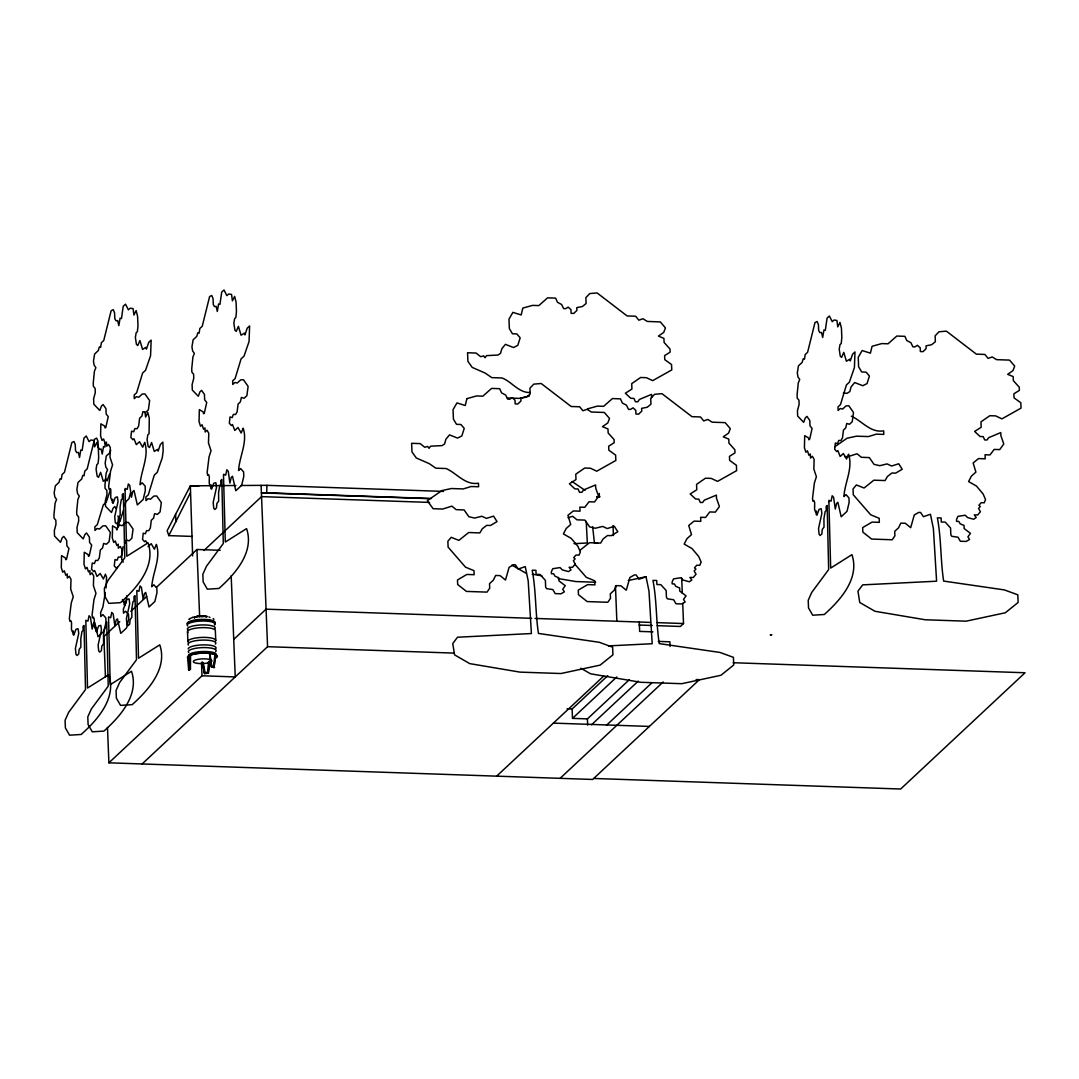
<?xml version="1.0" encoding="UTF-8"?>
<svg xmlns="http://www.w3.org/2000/svg" width="1079" height="1079" viewBox="0 0 1079 1079"><rect width="100%" height="100%" fill="white"/><g stroke="black" fill="none" stroke-linecap="round" stroke-linejoin="round"><path stroke-width="1.5" d="M190.336 655.479L190.241 668.508L188.663 669.938L189.702 669.061L189.715 655.439L190.457 655.466L190.457 669.088L189.391 670.072L188.65 670.046L187.625 657.381L188.555 657.232L189.553 669.155L190.457 669.088M192.628 555.86L190.349 485.82L235.829 485.523M429.429 498.66L261.401 492.874L266.715 492.833L266.945 485.334L443.536 491.404M214.074 667.564L215.449 654.575L214.074 667.564L211.376 666.957L209.488 653.523L211.983 666.714L214.627 667.402M105.256 442.43L104.892 447.016L103.517 446.585L102.249 454.111L101.102 449.066L99.443 449.242L98.229 447.124L98 441.271L96.678 438.128L94.547 439.207L87.183 468.893L84.769 471.145L84.054 475.826L82.8 475.34L81.707 479.022L78.025 482.461L76.865 489.596L77.594 493.656L79.306 496.111L77.85 499.631L76.663 511.567L76.784 514.723L78.538 516.854L78.7 520.901L77.014 527.307L77.229 532.689L83.231 538.92L84.863 534.537L86.509 532.999L89.368 537.045L89.584 542.44L91.675 545.084L89.233 555.793L88.572 556.413L87.965 554.471L84.27 552.259L84 564.236L85.443 568.876L87.021 567.406L88.505 571.897L89.894 570.589L90.056 574.648L91.958 572.868L93.711 575.97L93.401 585.668L95.977 593.342L93.967 599.627L92.066 615.084L92.619 617.97L93.468 617.175L94.251 619.225L94.156 625.928L95.114 628.571L96.058 627.695L95.667 630.756L96.463 631.862L98.661 625.928L100.806 625.361L101.453 630.001L98.122 645.067L98.688 650.961L99.754 652.107L101.399 650.57L101.844 646.051L103.584 643.704L103.503 635.194L104.717 628.153L105.85 627.101L105.688 623.096L106.74 622.097L108.224 686.19L91.364 708.957L87.79 716.901L88.1 724.562L92.281 731.805L103.881 731.103C120.228 716.51 139.488 694.768 131.503 671.273L110.233 684.679L108.534 616.932L110.665 617.741L111.757 612.4L113.174 613.924L114.86 625.699L116.168 620.061L117.436 618.874L120.754 633.386L126.58 627.938L128.725 619.049L128.536 614.544L125.596 611.227L123.519 613.169L123.357 609.122L125.596 603.687L126.904 595.729M208.625 661.4L207.532 672.392L205.05 672.622L203.351 663.491M202.623 663.733L204.43 673.444L208.382 673.242L209.38 661.4M202.609 662.277L204.7 673.525L208.301 673.161L209.569 661.589M123.033 546.689L122.035 554.498L120.47 557.142L118.312 557.047L117.098 560.203L114.967 559.596L114.253 565.855L116.316 568.174L117.382 567.176M105.243 592.762L102.883 607.059L100.644 612.494L100.806 616.541L102.883 614.598L105.823 617.916L106.012 622.421L103.881 631.309L98.041 636.758L94.723 622.246L93.455 623.433L92.147 629.07L90.474 617.296L89.044 615.772L87.952 621.113L85.821 620.317L87.52 688.051L108.79 674.645C116.775 698.14 97.528 719.895 81.168 734.475L69.569 735.19L65.387 727.934L65.077 720.286L68.651 712.329L85.511 689.562L84.041 625.469L82.975 626.467L83.137 630.473L82.004 631.525L80.804 638.566L80.871 647.076L79.145 649.423L78.686 653.941L77.041 655.492L75.975 654.333L75.409 648.452L78.74 633.373L78.093 628.733L75.948 629.3L73.75 635.234L72.954 634.128L73.345 631.067L72.401 631.943L71.443 629.3L71.551 622.596L70.755 620.56L69.906 621.356L69.353 618.456L71.254 602.999L73.264 596.714L70.688 589.04L71.012 579.342L69.258 576.24L67.343 578.02L67.181 573.961L65.792 575.269L64.308 570.778L62.73 572.248L61.287 567.621L61.557 555.631L65.253 557.843L65.859 559.785L66.52 559.165L68.962 548.456L66.871 545.826L66.655 540.417L63.796 536.371L62.15 537.908L60.518 542.292L54.53 536.061L54.314 530.693L55.987 524.286L55.825 520.226L54.071 518.095L53.95 514.939L55.137 503.003L56.594 499.483L54.881 497.041L54.152 492.968L55.326 485.833L58.994 482.394L60.087 478.712L61.341 479.197L62.056 474.531L64.47 472.278L71.834 442.579L73.965 441.5L75.287 444.656L75.517 450.509L76.73 452.614L78.389 452.438L79.536 457.483L80.804 449.956L82.179 450.388L83.933 438.128L86.212 435.997L89.098 441.662L90.879 440.003L93.792 440.448L94.615 446.868L96.84 442.363L98.31 448.19L98.688 457.644L98.068 463.498L96.827 464.658L96.085 469.284L97.15 476.217L98.472 477.363L100.63 472.346L103.287 481.234L106.592 479.157L107.131 480.924L109.438 474.194M106.025 587.988L106.578 577.359L105.418 574.203L103.382 579.005L100.199 573.488L97.029 576.456L94.669 570.548L93.617 571.546L91.553 569.226L92.255 562.982L94.399 563.589L95.599 560.419L97.757 560.514L99.322 557.87L100.32 550.061L102.572 547.957L103.624 543.465L106.389 544.234L109.1 541.698L110.341 532.419L105.661 525.756L102.856 525.905L99.497 529.047L97.11 528.481L94.992 530.45L94.858 526.889L97.326 524.583L103.314 504.891L106.228 502.167L110.692 489.03M123.424 510.205L120.039 521.211L117.571 523.517L117.705 527.078L119.809 525.109L122.21 525.675L124.678 523.355M125.636 543.088L126.324 540.08L129.102 540.862L131.813 538.327L133.054 529.047L128.374 522.371L125.569 522.533M130.559 492.847L128.94 498.795L126.027 501.519L124.544 505.997M110.719 450.132L109.991 452.587L106.308 456.026L105.149 463.161L105.877 467.234L107.576 469.675L106.12 473.195L104.946 485.132L105.068 488.288L106.821 490.419L106.983 494.465L105.297 500.885L105.513 506.253L111.515 512.485L113.147 508.101L114.792 506.564L116.154 508.506M192.359 536.425L168.796 535.616L190.12 493.319M148.012 546.648L151.181 543.681L154.378 549.198L156.401 544.396C161.095 558.342 152.49 572.962 151.802 586.733L153.879 584.791L156.819 588.109L156.994 592.614L154.863 601.502L149.023 606.951L145.719 592.438L144.438 593.625L143.143 599.263L141.457 587.489L140.041 585.964L138.948 591.305L136.817 590.51L138.517 658.244L159.773 644.837C167.771 668.333 148.511 690.088 132.164 704.668L120.551 705.369L116.37 698.126L116.073 690.479L119.634 682.521L136.493 659.755L135.023 595.662L133.958 596.66L134.12 600.666L133 601.718L131.786 608.758L131.867 617.269L130.127 619.616L129.682 624.134L128.037 625.685L126.971 624.525L126.391 618.631L129.723 603.566L129.089 598.926L126.944 599.492L124.746 605.427L123.937 604.321L124.341 601.259L123.397 602.136L122.426 599.492M119.756 621.639L103.827 636.529L105.459 676.938M130.788 611.334L146.717 596.444M156.522 587.286L196.944 549.494L220.197 550.29M203.877 550.533L261.55 496.623L429.577 502.409M188.461 657.232L189.391 670.072L189.675 668.98M233.725 639.402L266.068 609.176L531.677 618.321M107.482 727.448L108.898 762.813L202.016 675.778L235.235 676.924L231.176 575.754M142.118 763.959L267.579 646.685L454.084 653.105M496.65 776.152L603.701 676.101M567.068 708.809L572.113 708.984L607.801 675.629M572.113 708.984L572.49 718.371L616.797 676.951M682.71 603.377L683.52 623.541L680.404 626.454L657.219 625.658M572.49 718.371L587.408 718.884L629.259 679.77M591.481 724.805L638.255 681.092M606.465 725.277L651.972 682.737M560.095 778.337L663.207 681.968M579.679 550.546L589.458 542.697L600.652 543.088L603.08 538.961L607.531 535.521L611.267 535.656L617.808 531.785L614.342 526.296L607.248 528.548L602.648 526.431L595.392 528.224L589.633 526.889L584.912 520.105L576.982 519.835L572.666 516.301L568.067 517.758M188.838 619.346L189.742 618.658M834.93 446.652L847.069 438.222L856.537 436.172L868.406 436.577L876.364 434.149L883.795 434.405L883.661 430.858C870.416 433.084 862.188 421.039 851.331 416.184M189.769 618.699L192.844 617.269M211.875 666.296L213.642 666.687L214.896 654.737M211.376 666.957L210.054 653.361M587.677 408.82L597.402 406.109L603.674 406.324L612.4 398.569L620.452 398.852L622.367 403.06L626.467 405.205L628.504 409.346L630.473 409.413L633.063 407.849L635.801 410.371L635.949 414.066L638.647 414.147L641.749 411.153L641.641 408.361L647.252 407.228L650.947 404.247L650.718 398.394L654.575 394.307L661.98 393.673L691.963 416.669L700.473 416.953L703.71 420.918L707.837 419.461L712.153 422.186L725.142 422.631L730.308 428.633L728.581 433.138L723.254 436.833L728.784 439.113L728.945 443.159L734.853 449.741L734.974 452.897L729.471 456.336L729.633 460.382L736.404 465.278L736.62 470.646L717.522 481.382L711.277 478.415L705.464 478.213L696.562 484.377L696.778 489.772L690.196 493.966L695.672 499.037L698.801 499.145L700.271 502.436L702.618 502.517L704.304 500.157L716.375 495.113L716.496 498.269L719.396 506.51L715.337 512.134L709.766 511.945L705.572 517.461L700.649 517.286L700.81 521.346L694.094 521.117L688.739 525.486L691.491 534.631L686.972 538.664L684.18 544.086L692.057 548.591L698.652 556.427L701.148 562.078L699.799 565.315L696.791 565.207L694.498 567.81L695.888 569.051L694.175 571.007L696.036 574.217L693.257 577.535L689.913 577.413L691.787 580.07L689.292 581.77L683.142 580.07L680.836 577.751L673.525 578.883L672.109 582.08L672.19 583.874L674.429 583.955L675.791 586.383L679.622 587.934L679.757 591.09L686.042 595.864L683.52 599.384L685.152 602.015L681.766 603.97L675.953 603.768L673.647 599.735L667.388 598.832L666.431 597.28L666.161 590.523L660.847 584.656L656.882 584.521L656.72 580.502L652.97 580.381C656.976 601.246 656.005 622.596 659.256 643.61L719.99 652.444L733.41 657.34L733.72 665.001L720.907 675.292L681.726 683.695L640.778 682.292L590.537 673.795L580.866 668.211M628.302 580.515L646.267 576.672M573.907 543.668L587.34 542.993L586.207 521.386M608.516 645.903L652.202 643.718L648.978 591.063L646.024 576.779L639.011 579.234L636.178 574.972L634.385 574.905L629.88 577.508L626.292 590.226L620.897 585.789L616.419 585.627L614.14 590.334L610.309 593.841L610.498 598.346L607.801 602.284L587.205 601.583L578.452 594.65L578.277 590.146L587.61 584.629L594.947 584.872L594.785 580.826L586.288 577.319L574.689 563.98M240.887 485.496L266.945 485.334M843.333 393.107L847.271 393.242L849.793 391.569L851.102 386.902L854.662 382.546L862.782 385.729L867.044 383.571L869.418 376.031L866.1 372.134L861.703 371.985L858.614 366.793L858.237 357.338L862.134 350.554L870.416 353.157L872.088 346.292L881.799 343.581L888.071 343.796L896.797 336.055L904.863 336.324L906.778 340.532L910.865 342.677L912.915 346.831L914.871 346.898L917.474 345.32L920.212 347.843L920.36 351.538L923.044 351.633L926.146 348.625L926.038 345.846L931.649 344.714L935.358 341.719L935.115 335.866L938.973 331.779L946.377 331.145L976.36 354.141L984.871 354.438L988.121 358.403L992.235 356.947L996.551 359.658L1009.539 360.103L1014.705 366.105L1012.992 370.61L1007.651 374.319L1013.181 376.584L1013.343 380.631L1019.25 387.226L1019.385 390.369L1013.869 393.808L1014.031 397.868L1020.815 402.75L1021.031 408.132L1001.932 418.868L995.688 415.901L989.861 415.698L980.959 421.849L981.175 427.257L974.607 431.452L980.069 436.509L983.198 436.617L984.682 439.922L987.015 440.003L988.715 437.642L1000.772 432.585L1000.907 435.741L1003.794 443.982L999.734 449.606L994.177 449.417L989.982 454.933L985.046 454.758L985.208 458.818L978.491 458.588L973.137 462.958L975.902 472.103L971.383 476.136L968.591 481.558L976.455 486.063L983.063 493.899L985.545 499.564L984.196 502.787L981.189 502.679L978.909 505.282L980.285 506.537L978.572 508.479L980.433 511.689L977.655 515.007L974.31 514.899L976.198 517.542L973.69 519.255L967.539 517.542L965.246 515.222L957.936 516.355L956.52 519.552L956.587 521.359L958.826 521.427L960.202 523.854L964.033 525.406L964.154 528.562L970.453 533.336L967.917 536.856L969.549 539.487L966.177 541.442L960.35 541.24L958.044 537.221L951.786 536.303L950.828 534.752L950.559 528.009L945.258 522.128L941.279 521.993L941.117 517.974L937.368 517.853C941.374 538.731 940.416 560.082 943.653 581.082L1004.401 589.916L1017.807 594.812L1018.117 602.473L1005.318 612.764L966.123 621.18L925.189 619.764L874.934 611.267L859.747 602.487L857.953 591.184L862.674 584.872L936.599 581.203L933.389 528.535L930.435 514.265L923.408 516.706L920.576 512.444L918.795 512.39L914.277 514.98L910.689 527.698L905.308 523.261L900.83 523.113L898.537 527.82L894.72 531.327L894.896 535.818L892.212 539.77L871.603 539.055L862.863 532.122L862.674 527.618L872.007 522.101L879.345 522.357L879.183 518.298L870.686 514.804L853.287 494.775L853.057 488.922L856.402 484.957L864.077 488.018L873.855 480.182L885.05 480.56L887.477 476.446L891.928 473.007L895.678 473.128L902.206 469.257L898.74 463.768L891.645 466.034L887.046 463.916L879.79 465.696L874.03 464.361L869.31 457.577L861.379 457.307L857.063 453.773L847.878 456.687L844.682 456.579M530.032 392.5C518.702 392.918 511.918 381.777 502.072 377.974L491.768 377.623L485.28 373.132L472.224 367.413L467.908 361.357L467.558 352.752L476.068 353.035L480.668 356.704L483.621 355.881L485.01 357.756L486.508 355.625L498.012 355.045L500.535 353.359L501.843 348.692L505.404 344.349L513.523 347.532L517.799 345.374L520.172 337.821L516.841 333.924L512.444 333.775L509.355 328.596L508.978 319.141L512.876 312.357L521.157 314.96L522.829 308.095L532.554 305.384L538.826 305.6L547.552 297.844L555.604 298.128L557.519 302.336L561.606 304.48L563.656 308.621L565.612 308.688L568.215 307.124L570.953 309.646L571.101 313.328L573.785 313.423L576.901 310.415L576.779 307.636L582.404 306.503L586.099 303.509L585.87 297.669L589.727 293.582L597.119 292.948L627.115 315.945L635.625 316.228L638.862 320.193L642.99 318.737L647.306 321.448L660.281 321.906L665.446 327.908L663.733 332.399L658.406 336.108L663.922 338.374L664.098 342.434L670.005 349.016L670.126 352.172L664.61 355.611L664.772 359.658L671.556 364.554L671.772 369.922L652.674 380.658L646.429 377.69L640.602 377.488L631.714 383.652L631.93 389.047L625.348 393.242L630.81 398.299L633.953 398.407L635.423 401.712L637.77 401.793L639.456 399.432L651.527 394.388L651.649 397.544M529.384 396.033L519.147 398.38L507.292 397.976M596.579 496.677L599.937 496.799M596.714 496.839L599.398 496.933L599.25 493.386M198.765 486.103L190.349 485.82L167.151 530.72L168.796 535.616M266.715 492.833L431.371 498.511M595.581 582.242L575.93 581.568L558.099 578.546M535.036 618.429L650.408 622.408M657.03 622.623L683.52 623.541M639.011 625.038L652.255 625.483M652.903 631.849L639.645 631.404L639.267 622.017M658.257 641.398L669.87 641.803L670.059 646.496M733.194 662.722L1025.05 672.756L900.668 789.019L593.72 778.458M696.157 679.554L699.408 679.662L592.641 779.456L108.898 762.813M553.392 723.119L649.383 726.423M597.685 543.357L594.408 542.885L592.654 526.673M532.163 574.163L541.887 575.808M585.088 490.365L572.059 481.517M511.878 565.086L525.689 573.07M213.183 618.523L213.939 619.373M117.867 516.018L119.958 518.648L118.65 524.92L116.856 529.978L116.249 528.036L112.553 525.824L112.283 537.801L113.727 542.44L115.305 540.97L116.775 545.461L118.177 544.153L118.339 548.213L120.241 546.433L121.994 549.535L121.684 559.232L123.181 562.186M147.108 543.128L145.665 540.741L144.599 541.739L142.536 539.419L143.251 533.174L145.382 533.781L146.582 530.612L148.74 530.706L150.318 528.063L151.316 520.253L153.555 518.149L154.607 513.658L157.372 514.427L160.097 511.891L161.337 502.612L156.657 495.949L153.852 496.097L150.494 499.24L148.093 498.673L145.989 500.643L145.84 497.082L148.322 494.775L154.31 475.084L157.224 472.359L162.268 457.739L163.185 450.725L162.835 442.134L160.434 444.386L158.127 451.116L157.588 449.35L154.27 451.427L151.613 442.538L149.468 447.556L148.133 446.409L147.068 439.477L147.823 434.85L149.064 433.691L149.293 418.382L147.836 412.556L145.611 417.06L144.991 412.245M202.515 662.304L204.619 673.62M681.699 578.182L682.306 593.302M613.02 525.5L613.425 535.575M615.448 585.964L616.864 621.248M587.408 718.884L587.664 725.128M261.091 485.375L267.579 646.685M215.746 640.481L215.355 630.729A13.933 3.534 -2.3 0 0 199.804 627.749A13.933 3.534 -2.3 0 0 187.921 632.577M196.944 549.494L199.655 616.837M201.476 662.304L202.016 675.778M187.503 631.674L187.894 641.425M175.58 514.4L175.89 521.899M189.418 659.242A14.944 3.79 -2.3 0 1 202.677 653.092A13.933 3.534 -2.3 0 1 215.854 657.165M215.287 658.365A14.944 3.79 -2.3 0 0 202.677 653.092A13.933 3.534 -2.3 0 0 188.946 658.082M192.925 617.525A9.32 2.36 -2.3 0 1 194.422 616.986M196.378 616.554A9.32 2.36 -2.3 0 1 207.586 616.541M209.043 616.986A9.32 2.36 -2.3 0 1 209.946 617.525M194.921 617.525A6.204 1.578 -2.3 0 1 195.555 617.121M196.567 616.756A6.204 1.578 -2.3 0 1 206.305 616.756M187.18 623.419A13.933 3.534 -2.3 0 1 203.108 619.373A13.933 3.534 -2.3 0 1 214.492 623.406M187.207 624.175A13.933 3.534 -2.3 0 1 203.135 620.115A13.933 3.534 -2.3 0 1 214.519 624.161M187.665 625.968A13.933 3.534 -2.3 0 1 201.355 621.045A13.933 3.534 -2.3 0 1 214.559 625.051M187.813 629.88A13.933 3.534 -2.3 0 1 201.517 624.957A13.933 3.534 -2.3 0 1 214.721 628.963M188.326 642.329A13.933 3.534 -2.3 0 1 202.016 637.406A13.933 3.534 -2.3 0 1 215.22 641.412M188.434 645.026A13.933 3.534 -2.3 0 1 202.124 640.103A13.933 3.534 -2.3 0 1 215.328 644.109M188.191 648.924A13.933 3.534 -2.3 0 1 204.133 644.878A13.933 3.534 -2.3 0 1 215.517 648.924M188.731 652.525A13.933 3.534 -2.3 0 1 202.434 647.616A13.933 3.534 -2.3 0 1 215.625 651.622M188.892 656.437A13.933 3.534 -2.3 0 1 200.761 651.608A13.933 3.534 -2.3 0 1 216.313 654.589M188.501 656.437A13.933 3.534 -2.3 0 1 200.802 652.498A13.933 3.534 -2.3 0 1 215.921 654.589M201.004 616.622A6.447 1.632 -2.3 0 1 202.663 616.622M194.449 617.903A6.447 1.632 -2.3 0 1 195.353 617.053M196.391 616.689A6.447 1.632 -2.3 0 1 206.507 616.675M194.679 617.714A6.204 1.578 -2.3 0 1 195.542 616.891M196.553 616.541A6.204 1.578 -2.3 0 1 206.291 616.527M198.698 616.595A4.464 1.133 -2.3 0 1 204.079 616.595M125.043 489.906L126.823 556.238L148.079 542.831C156.077 566.327 136.817 588.082 120.457 602.662L108.858 603.377L104.676 596.121L104.366 588.473L107.94 580.515L124.8 557.762L123.33 493.656L122.264 494.654L122.426 498.66L121.307 499.712L120.093 506.766L120.174 515.263L118.434 517.61L117.989 522.142L116.33 523.679L115.278 522.519L114.698 516.639L118.029 501.56L117.395 496.92L115.251 497.486L113.052 503.421L112.243 502.315L112.648 499.253L111.703 500.143L110.732 497.486L110.84 490.783L110.058 488.747L109.208 489.542L108.655 486.656L110.544 471.186L112.553 464.901L109.991 457.226L110.301 447.529L108.547 444.44L106.646 446.22L106.484 442.161L105.081 443.456L103.597 438.964L102.033 440.434L100.576 435.808L100.86 423.818L104.555 426.03L105.162 427.985L105.823 427.365L108.251 416.642L106.16 414.012L105.944 408.604L103.098 404.558L101.439 406.109L99.821 410.479L93.819 404.247L93.603 398.879L95.289 392.473L95.114 388.427L93.374 386.282L93.239 383.126L94.426 371.189L95.883 367.669L94.17 365.228L93.455 361.155L94.615 354.02L98.297 350.581L99.389 346.898L100.63 347.398L101.359 342.717L103.759 340.465L111.124 310.765L113.268 309.686L114.576 312.843L114.819 318.696L116.019 320.8L117.678 320.625L118.838 325.669L120.093 318.143L121.468 318.575L123.222 306.315L125.515 304.184L128.401 309.848L130.168 308.189L133.081 308.634L133.917 315.055L136.143 310.563L137.599 316.39L137.977 325.845L137.37 331.685L136.129 332.845L135.374 337.484L136.44 344.403L137.775 345.563L139.919 340.532L142.576 349.421L145.894 347.357L146.434 349.11L148.727 342.38L151.141 340.128L150.574 355.733L145.53 370.353L142.603 373.078L136.628 392.769L134.147 395.089L134.295 398.637L136.399 396.667L138.8 397.234L142.158 394.091L144.964 393.943L149.63 400.606L148.389 409.885L145.678 412.421L142.914 411.652L141.862 416.143L139.623 418.247L138.625 426.057L137.046 428.714L134.888 428.606L133.688 431.775L131.544 431.168L130.842 437.413L132.906 439.733L133.971 438.748L136.318 444.642L139.488 441.689L142.684 447.205L144.707 442.39C149.401 456.336 140.783 470.957 140.095 484.741L142.185 482.785L145.125 486.116L145.301 490.608L143.17 499.496L137.33 504.945L134.012 490.446L132.744 491.619L131.436 497.257L129.763 485.483L128.347 483.958L127.241 489.3L125.124 488.504L125.043 489.906M223.515 475.704L225.295 542.036L246.565 528.629C254.563 552.124 235.303 573.88 218.943 588.46L207.343 589.174L203.162 581.918L202.852 574.271L206.426 566.313L223.286 543.546L221.815 479.454L220.75 480.452L220.912 484.458L219.779 485.51L218.578 492.563L218.659 501.061L216.919 503.407L216.474 507.926L214.815 509.477L213.75 508.317L213.183 502.436L216.515 487.357L215.867 482.718L213.736 483.284L211.538 489.219L210.729 488.113L211.133 485.051L210.176 485.941L209.218 483.284L209.326 476.581L208.544 474.544L207.681 475.34L207.141 472.454L209.029 456.983L211.039 450.698L208.463 443.024L208.786 433.326L207.033 430.238L205.131 432.005L204.97 427.945L203.567 429.253L202.083 424.762L200.519 426.232L199.062 421.606L199.332 409.615L203.041 411.827L203.648 413.783L204.309 413.163L206.736 402.44L204.646 399.81L204.43 394.401L201.571 390.355L199.925 391.893L198.307 396.276L192.305 390.045L192.089 384.677L193.761 378.27L193.6 374.211L191.86 372.08L191.725 368.924L192.912 356.987L194.368 353.467L192.655 351.026L191.941 346.952L193.101 339.818L196.783 336.378L197.862 332.696L199.116 333.182L199.831 328.515L202.245 326.263L209.609 296.563L211.754 295.484L213.062 298.64L213.291 304.494L214.505 306.598L216.164 306.423L217.311 311.467L218.578 303.941L219.954 304.372L221.708 292.112L223.987 289.981L226.887 295.646L228.654 293.987L231.567 294.432L232.403 300.852L234.629 296.361L236.085 302.174L236.463 311.629L235.856 317.482L234.602 318.642L233.86 323.268L234.925 330.201L236.261 331.361L238.405 326.33L241.062 335.218L244.38 333.155L244.906 334.908L247.212 328.178L249.627 325.925L249.06 341.53L244.016 356.151L241.089 358.875L235.114 378.567L232.632 380.874L232.781 384.434L234.885 382.465L237.272 383.032L240.63 379.889L243.436 379.741L248.116 386.403L246.875 395.683L244.164 398.218L241.399 397.45L240.347 401.941L238.108 404.045L237.11 411.854L235.532 414.498L233.374 414.403L232.174 417.573L230.029 416.966L229.328 423.211L231.392 425.531L232.457 424.546L234.804 430.44L237.973 427.486L241.17 433.003L243.193 428.188C247.887 442.134 239.268 456.754 238.58 470.525L240.657 468.583L243.611 471.901L243.787 476.405L241.656 485.294L235.815 490.743L232.498 476.23L231.23 477.417L229.921 483.055L228.249 471.28L226.819 469.756L225.727 475.097L223.609 474.301L223.515 475.704M828.888 501.735L830.668 568.08L851.924 554.66C859.923 578.155 840.662 599.911 824.302 614.49L812.703 615.205L808.522 607.949L808.211 600.302L811.786 592.344L828.645 569.591L827.175 505.485L826.109 506.483L826.271 510.488L825.152 511.54L823.938 518.594L824.019 527.091L822.279 529.438L821.834 533.97L820.175 535.508L819.123 534.348L818.543 528.467L821.874 513.402L821.24 508.748L819.096 509.315L816.897 515.249L816.088 514.143L816.493 511.082L815.549 511.972L814.578 509.315L814.685 502.625L813.903 500.575L813.053 501.371L812.5 498.485L814.389 483.014L816.398 476.743L813.836 469.055L814.146 459.357L812.393 456.269L810.491 458.049L810.329 453.989L808.926 455.284L807.443 450.793L805.878 452.263L804.421 447.637L804.705 435.646L808.4 437.858L809.007 439.814L809.668 439.193L812.096 428.471L810.005 425.841L809.789 420.432L806.944 416.386L805.285 417.937L803.666 422.307L797.664 416.089L797.448 410.708L799.134 404.301L798.959 400.255L797.219 398.111L797.084 394.954L798.271 383.018L799.728 379.498L798.015 377.057L797.3 372.983L798.46 365.848L802.142 362.409L803.235 358.727L804.475 359.226L805.204 354.546L807.605 352.293L814.969 322.594L817.113 321.515L818.421 324.671L818.664 330.525L819.865 332.629L821.524 332.467L822.684 337.498L823.938 329.972L825.314 330.403L827.067 318.143L829.36 316.012L832.246 321.677L834.013 320.018L836.926 320.463L837.763 326.883L839.988 322.392L841.445 328.218L841.822 337.673L841.215 343.513L839.975 344.673L839.219 349.313L840.285 356.232L841.62 357.392L843.765 352.361L846.422 361.249L849.739 359.186L850.279 360.939L852.572 354.209L854.986 351.956L854.42 367.561L849.375 382.182L846.449 384.906L840.474 404.598L837.992 406.918L838.14 410.465L840.244 408.496L842.645 409.062L846.003 405.92L848.809 405.771L853.476 412.434L852.235 421.714L849.524 424.249L846.759 423.481L845.707 427.972L843.468 430.076L842.47 437.885L840.892 440.542L838.734 440.434L837.533 443.604L835.389 442.997L834.687 449.242L836.751 451.561L837.817 450.577L840.163 456.471L843.333 453.517L846.529 459.034L848.553 454.219C853.246 468.178 844.628 482.785 843.94 496.569L846.03 494.627L848.971 497.945L849.146 502.436L847.015 511.325L841.175 516.787L837.857 502.274L836.589 503.461L835.281 509.086L833.608 497.325L832.192 495.787L831.086 501.128L828.969 500.332L828.888 501.735M466.897 398.65L465.224 405.515L456.943 402.912L453.045 409.696L453.423 419.151L456.511 424.33L460.908 424.479L464.24 428.376L461.852 435.929L457.59 438.087L449.471 434.904L445.91 439.247L444.602 443.914L442.08 445.6L430.575 446.193L429.078 448.311L427.689 446.436L424.735 447.259L420.136 443.604L411.625 443.307L411.976 451.912L416.278 457.968L429.348 463.687L435.835 468.178L446.14 468.529C456.997 473.398 465.224 485.442 478.469 483.217L478.604 486.764L471.172 486.508L463.215 488.935L451.359 488.531L441.877 490.581L427.311 500.696L433.111 508.708L442.687 509.045L451.872 506.132L456.188 509.666L464.118 509.935L468.839 516.72L474.598 518.055L481.854 516.261L486.454 518.379L493.548 516.126L497.028 521.616L490.486 525.486L486.737 525.352L482.286 528.791L479.858 532.918L468.664 532.527L458.885 540.377L451.211 537.315L447.866 541.28L448.109 547.134L465.494 567.149L473.991 570.656L474.153 574.702L466.816 574.46L457.483 579.976L457.671 584.481L466.411 591.413L487.02 592.115L489.704 588.176L489.529 583.672L493.346 580.165L495.639 575.458L500.116 575.62L505.498 580.057L509.086 567.338L513.604 564.735L515.398 564.803L518.23 569.065L525.244 566.61L528.197 580.893L531.407 633.548L457.483 637.23L452.762 643.543L454.556 654.845L469.743 663.625L519.997 672.123L560.945 673.525L600.126 665.123L612.926 654.832L612.616 647.171L599.209 642.275L538.461 633.44C535.224 612.427 536.182 591.076 532.176 570.211L535.926 570.332L536.088 574.352L540.066 574.487L545.381 580.354L545.65 587.111L546.594 588.662L552.853 589.566L555.159 593.598L560.986 593.801L564.357 591.845L562.739 589.215L565.261 585.695L558.962 580.92L558.841 577.764L555.011 576.213L553.635 573.785L551.396 573.704L551.329 571.91L552.745 568.714L560.055 567.581L562.348 569.901L568.498 571.6L571.007 569.901L569.119 567.244L572.463 567.365L575.242 564.047L573.381 560.837L575.094 558.882L573.718 557.641L575.997 555.038L579.005 555.145L580.354 551.908L577.872 546.257L571.263 538.421L563.4 533.916L566.192 528.494L570.71 524.461L567.945 515.317L573.313 510.947L580.03 511.176L579.868 507.117L584.791 507.292L588.986 501.775L594.542 501.964L598.602 496.34L595.716 488.099L595.581 484.943L583.523 489.987L581.824 492.348L579.49 492.267L578.02 488.976L574.878 488.868L569.415 483.797L575.984 479.602L575.768 474.207L584.67 468.043L590.496 468.246L596.741 471.213L615.839 460.477L615.623 455.109L608.839 450.213L608.677 446.166L614.194 442.727L614.072 439.571L608.151 432.989L607.99 428.943L602.473 426.664L607.801 422.968L609.514 418.463L604.348 412.461L591.359 412.016L587.043 409.292L582.93 410.748L579.679 406.783L571.169 406.5L541.186 383.504L533.795 384.137L529.924 388.224L530.167 394.078L526.471 397.059L520.847 398.191L520.955 400.983L517.853 403.978L515.169 403.897L515.02 400.201L512.282 397.679L509.679 399.243L507.723 399.176L505.673 395.035L501.587 392.891L499.671 388.683L491.606 388.4L482.879 396.155L476.608 395.939L466.897 398.65M771.62 634.708L770.406 634.924L771.62 634.708M197.862 663.423A9.32 2.36 -2.3 0 0 211.943 660.901A9.32 2.36 -2.3 0 0 198.091 659.323A9.32 2.36 -2.3 0 0 197.862 663.423"/></g></svg>
